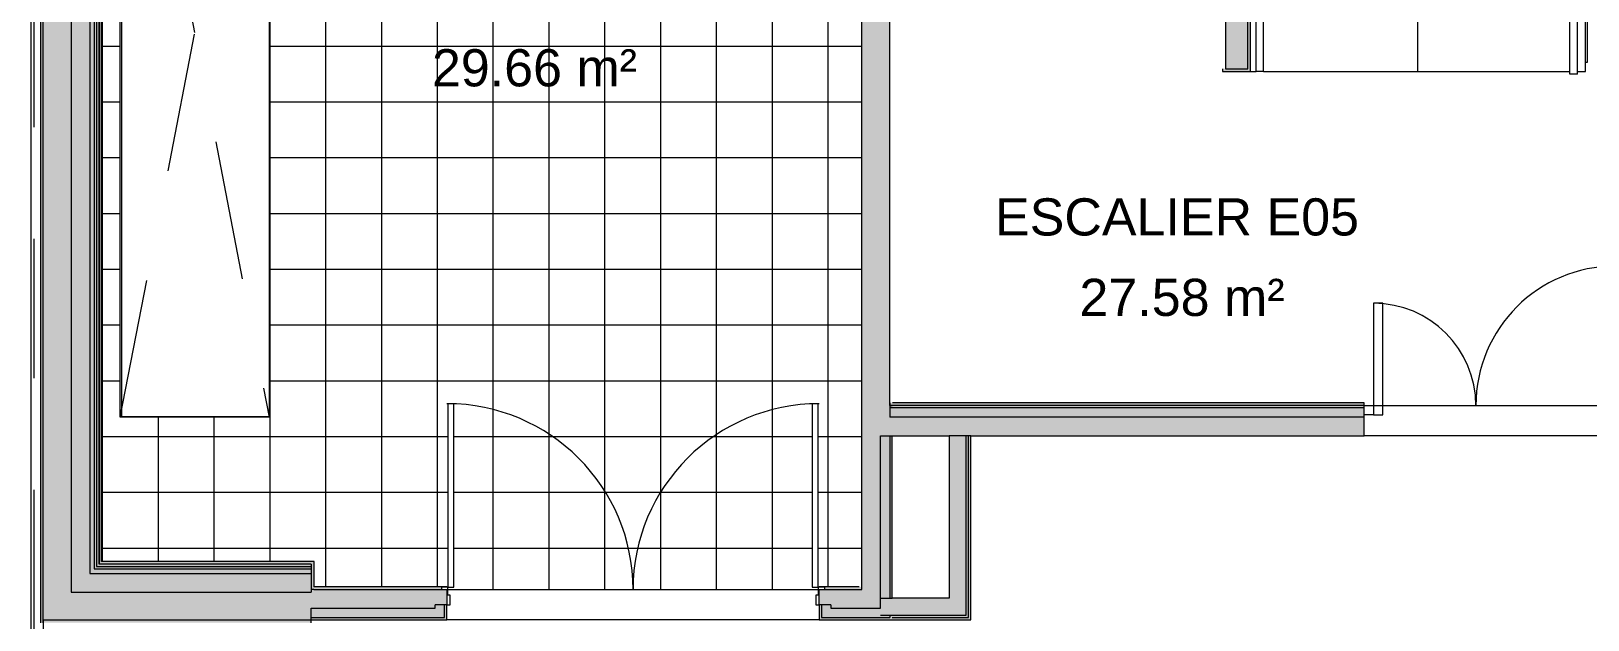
# Model space of a CAD drawing. Header units: metres. Extents: x -227.9 to -141.2, y 39.1 to 90.3.
# Drawn here: x -227.78 to -219.42, y 52.11 to 55.28 of the extents above; entities that cross this region are included whole.
import ezdxf

# ---------------------------------------------------------------- set-up
doc = ezdxf.new("R2010")
doc.units = ezdxf.units.M
for name, pattern in [('JIS_02_0.7', [1.35, 0.75, -0.6]), ('Overhead', [0.003969, 0.002381, -0.001587]), ('Overhead_2_', [0.003969, 0.002381, -0.001587])]:
    doc.linetypes.add(name, pattern=pattern)
for name, color, linetype, lineweight in [('A-AREA-IDEN', 7, 'Continuous', 9), ('A-DOOR', 7, 'Continuous', 5), ('A-FLOR', 7, 'Continuous', 5), ('A-FLOR-HRAL', 7, 'Continuous', 5), ('A-FLOR-PATT', 7, 'Continuous', 5), ('A-ROOF', 7, 'Continuous', 5), ('A-WALL', 7, 'Continuous', 5), ('A-WALL-PATT', 7, 'Continuous', 13), ('I-WALL', 7, 'Continuous', 5), ('S-STRS', 7, 'Continuous', 5), ('S-STRS-ANNO', 7, 'Continuous', 5)]:
    doc.layers.add(name, color=color, linetype=linetype, lineweight=lineweight)
doc.layers.add('A-DETL', color=94, linetype='Continuous', lineweight=5, true_color=0x00a600)
doc.layers.add('A-DETL-MBND', color=9, linetype='Continuous', lineweight=5, true_color=0xc0c0c0)
doc.styles.add('Arial_1', font='arial.ttf', dxfattribs={"height": 0.2})

msp = doc.modelspace()

# ---------------------------------------------------------------- hatches: boundary and pattern name
at = {"layer": 'A-WALL', "true_color": 0xaaaaaa}
for points in [[(-227.7192, 52.0985), (-227.7192, 58.2135), (-227.7342, 58.2135), (-227.7342, 52.0985)], [(-227.5692, 52.1135), (-227.5692, 58.2135), (-227.7192, 58.2135), (-227.7192, 52.1135), (-227.654, 52.1135)], [(-227.5692, 52.2635), (-227.4692, 52.2635), (-227.4692, 58.2135), (-227.5692, 58.2135), (-227.5692, 52.3366)], [(-227.4692, 52.3635), (-227.4452, 52.3635), (-227.4452, 58.2135), (-227.4692, 58.2135), (-227.4692, 52.6045)], [(-227.4322, 52.3875), (-227.4322, 58.2135), (-227.4452, 58.2135), (-227.4452, 52.3875)], [(-227.4192, 52.4005), (-227.4192, 58.2135), (-227.4322, 58.2135), (-227.4322, 52.4005)], [(-226.4206, 52.3635), (-226.2782, 52.3635), (-226.2782, 52.3875), (-227.4452, 52.3875), (-227.4452, 52.3635), (-226.8317, 52.3635)], [(-226.2782, 52.3875), (-226.2782, 52.4005), (-227.4322, 52.4005), (-227.4322, 52.3875), (-226.4206, 52.3875)], [(-226.8317, 52.4005), (-226.2782, 52.4005), (-226.2782, 52.4135), (-227.4192, 52.4135), (-227.4192, 52.4005), (-227.2429, 52.4005)], [(-226.2782, 52.2635), (-226.2782, 52.3635), (-227.4692, 52.3635), (-227.4692, 52.2635), (-226.4206, 52.2635)], [(-226.8317, 52.1135), (-226.2782, 52.1135), (-226.2782, 52.2635), (-227.5692, 52.2635), (-227.5692, 52.1135), (-227.2429, 52.1135)], [(-226.8317, 52.0985), (-226.2782, 52.0985), (-226.2782, 52.1135), (-227.7192, 52.1135), (-227.7192, 52.0985), (-227.2429, 52.0985)]]:
    msp.add_hatch(color=253, dxfattribs=at).paths.add_polyline_path(points)
at = {"layer": 'A-WALL-PATT', "lineweight": 5, "true_color": 0xaaaaaa}
for points in [[(-227.4052, 52.4135), (-227.4052, 58.2135), (-227.4192, 58.2135), (-227.4192, 52.4135)], [(-226.2642, 52.4135), (-226.2642, 52.4275), (-227.4052, 52.4275), (-227.4042, 52.4135), (-226.2782, 52.4135)], [(-226.2782, 52.2765), (-226.2642, 52.2765), (-226.2642, 52.4135), (-226.2782, 52.4135), (-226.2782, 52.284)]]:
    msp.add_hatch(color=253, dxfattribs=at).paths.add_polyline_path(points)
h = msp.add_hatch(color=253, dxfattribs=at)
h.paths.add_polyline_path([(-223.3191, 52.2765), (-223.3191, 52.2905), (-223.5481, 52.2905), (-223.5481, 52.289), (-223.5191, 52.289), (-223.5191, 52.2765)])
h.paths.add_polyline_path([(-226.0094, 52.2765), (-225.5791, 52.2765), (-225.5791, 52.289), (-225.5501, 52.289), (-225.5501, 52.2905), (-226.2642, 52.2905), (-226.2642, 52.2765)])
at = {"layer": 'I-WALL', "true_color": 0xaaaaaa}
for points in [[(-223.1691, 53.2036), (-223.1691, 60.7635), (-223.3191, 60.7635), (-223.3191, 53.2036), (-223.2191, 53.2036)], [(-221.2452, 55.0785), (-221.2452, 58.9655), (-221.3652, 58.9655), (-221.3652, 55.0785)], [(-221.2302, 55.0635), (-221.2302, 56.8635), (-221.2452, 56.8635), (-221.2452, 55.0635)], [(-221.2452, 55.0635), (-221.2452, 55.0785), (-221.3802, 55.0785), (-221.3802, 55.0635)], [(-220.6191, 53.2666), (-220.6191, 53.2816), (-223.1691, 53.2816), (-223.1691, 53.2666), (-221.898, 53.2666)], [(-220.6191, 53.2536), (-220.6191, 53.2666), (-223.1691, 53.2666), (-223.1691, 53.2536), (-221.898, 53.2536)], [(-220.6191, 53.2036), (-220.6191, 53.2536), (-223.1691, 53.2536), (-223.1691, 53.2036), (-221.898, 53.2036)], [(-223.3191, 52.1765), (-223.2191, 52.1765), (-223.2191, 53.2036), (-223.3191, 53.2036), (-223.3191, 52.195)], [(-220.6191, 53.1036), (-220.6191, 53.2036), (-223.2191, 53.2036), (-223.2191, 53.1036), (-221.898, 53.1036)], [(-222.7592, 52.1395), (-222.7592, 53.1036), (-222.8492, 53.1036), (-222.8492, 52.1395)], [(-222.7592, 52.1265), (-222.7462, 52.1265), (-222.7462, 53.1036), (-222.7592, 53.1036), (-222.7592, 52.1395)], [(-222.7332, 52.1135), (-222.7332, 53.1036), (-222.7462, 53.1036), (-222.7462, 52.1135)], [(-227.4052, 52.4275), (-227.4042, 52.4285), (-227.4052, 52.6045)], [(-226.2642, 52.4275), (-226.2642, 52.4285), (-226.4206, 52.4275)], [(-226.2642, 52.2915), (-226.2632, 52.2915), (-226.2642, 52.3366)], [(-223.2191, 52.1395), (-222.8492, 52.1395), (-222.8492, 52.2295), (-223.2191, 52.2295), (-223.2191, 52.1765)], [(-223.1561, 52.1265), (-222.7592, 52.1265), (-222.7592, 52.1395), (-223.1561, 52.1395)], [(-223.1314, 52.1135), (-222.7462, 52.1135), (-222.7462, 52.1265), (-223.1561, 52.1265), (-223.1561, 52.1135)]]:
    msp.add_hatch(color=253, dxfattribs=at).paths.add_polyline_path(points)
h = msp.add_hatch(color=253, dxfattribs=at)
h.paths.add_polyline_path([(-223.1691, 52.1265), (-223.1691, 52.1395), (-223.2191, 52.1395), (-223.2191, 52.1265)])
h.paths.add_polyline_path([(-223.2191, 52.2295), (-223.1691, 52.2295), (-223.1691, 53.1036), (-223.2191, 53.1036), (-223.2191, 52.3366)])
h = msp.add_hatch(color=253, dxfattribs=at)
h.paths.add_polyline_path([(-223.1561, 52.1135), (-223.1561, 52.1395), (-223.1691, 52.1395), (-223.1691, 52.1135)])
h.paths.add_polyline_path([(-223.1691, 52.2295), (-223.1561, 52.2295), (-223.1561, 53.1036), (-223.1691, 53.1036), (-223.1691, 52.3366)])
h = msp.add_hatch(color=253, dxfattribs=at)
h.paths.add_polyline_path([(-223.3191, 52.1765), (-223.3191, 52.2765), (-223.5491, 52.2765), (-223.5491, 52.195), (-223.4861, 52.195), (-223.4861, 52.1765)])
h.paths.add_polyline_path([(-225.6121, 52.1765), (-225.6121, 52.195), (-225.5491, 52.195), (-225.5491, 52.2765), (-226.2782, 52.2765), (-226.2782, 52.1765), (-226.0094, 52.1765)])
h = msp.add_hatch(color=253, dxfattribs=at)
h.paths.add_polyline_path([(-223.5484, 52.289), (-223.5481, 52.289), (-223.5481, 52.2905), (-223.5491, 52.2915), (-223.5491, 52.289)])
h.paths.add_polyline_path([(-225.5501, 52.289), (-225.5491, 52.289), (-225.5491, 52.2915), (-225.5501, 52.2905)])
h = msp.add_hatch(color=253, dxfattribs=at)
h.paths.add_polyline_path([(-223.3191, 52.1265), (-223.2191, 52.1265), (-223.2191, 52.1765), (-223.4861, 52.1765), (-223.4861, 52.195), (-223.5361, 52.195), (-223.5361, 52.1265)])
h.paths.add_polyline_path([(-226.0094, 52.1265), (-225.5621, 52.1265), (-225.5621, 52.195), (-225.6121, 52.195), (-225.6121, 52.1765), (-226.2782, 52.1765), (-226.2782, 52.1265)])
h = msp.add_hatch(color=253, dxfattribs=at)
h.paths.add_polyline_path([(-223.1691, 52.1135), (-223.1691, 52.1265), (-223.5361, 52.1265), (-223.5361, 52.195), (-223.5491, 52.194), (-223.5491, 52.1135), (-223.2191, 52.1135)])
h.paths.add_polyline_path([(-226.0094, 52.1135), (-225.5491, 52.1135), (-225.5491, 52.195), (-225.5621, 52.194), (-225.5621, 52.1265), (-226.2782, 52.1265), (-226.2782, 52.1135)])

# ---------------------------------------------------------------- linework, layer by layer
at = {"layer": 'A-DETL', "color": 7, "linetype": 'JIS_02_0.7'}
for p, q in [((-227.7692, 58.2135), (-227.7692, 44.2542)), ((-227.3051, 57.3356), (-226.5051, 53.2033)), ((-227.3051, 53.2033), (-226.5051, 57.3356)), ((-227.7192, 52.1135), (-227.7192, 50.1135))]:
    msp.add_line(p, q, dxfattribs=at)
at = {"layer": 'A-DETL-MBND'}
for p, q in [((-227.2966, 53.2061), (-227.2966, 57.3356)), ((-226.5051, 53.2061), (-227.2966, 53.2061))]:
    msp.add_line(p, q, dxfattribs=at)
at = {"layer": 'A-DOOR', "color": 9, "true_color": 0xc0c0c0}
for p, q in [((-220.5191, 53.8166), (-220.5691, 53.8166)), ((-220.5691, 53.8166), (-220.5691, 53.2166)), ((-220.5691, 53.8166), (-220.5691, 53.2666)), ((-220.5191, 53.8166), (-220.5691, 53.8166)), ((-220.5191, 53.2166), (-220.5191, 53.8166)), ((-220.5191, 53.2666), (-220.5191, 53.8166)), ((-225.5441, 53.2765), (-225.5441, 52.289)), ((-225.5116, 53.2765), (-225.5441, 53.2765)), ((-225.5116, 52.289), (-225.5116, 53.2765)), ((-223.5541, 53.2765), (-223.5866, 53.2765)), ((-223.5866, 53.2765), (-223.5866, 52.289)), ((-223.5541, 52.289), (-223.5541, 53.2765)), ((-220.6191, 53.2166), (-220.6191, 53.2666)), ((-220.6191, 53.2666), (-220.5691, 53.2666)), ((-220.5691, 53.2166), (-220.6191, 53.2166)), ((-220.5691, 53.2666), (-220.5691, 53.2166)), ((-220.5691, 53.2666), (-220.5191, 53.2666)), ((-220.5691, 53.2166), (-220.5191, 53.2166)), ((-225.5791, 52.289), (-225.5791, 52.2765)), ((-225.5441, 52.289), (-225.5791, 52.289)), ((-225.5791, 52.2765), (-225.5491, 52.2765)), ((-225.5491, 52.2765), (-225.5491, 52.194)), ((-225.5441, 52.289), (-225.5116, 52.289)), ((-225.5441, 52.2465), (-225.5441, 52.289)), ((-225.5316, 52.2465), (-225.5441, 52.2465)), ((-225.5316, 52.194), (-225.5316, 52.2465)), ((-223.5866, 52.289), (-223.5541, 52.289)), ((-223.5666, 52.2465), (-223.5666, 52.194)), ((-223.5541, 52.2465), (-223.5666, 52.2465)), ((-223.5191, 52.289), (-223.5541, 52.289)), ((-223.5541, 52.289), (-223.5541, 52.2465)), ((-223.5491, 52.194), (-223.5491, 52.2765)), ((-223.5491, 52.2765), (-223.5191, 52.2765)), ((-223.5191, 52.2765), (-223.5191, 52.289)), ((-225.5491, 52.194), (-225.5316, 52.194)), ((-223.5666, 52.194), (-223.5491, 52.194))]:
    msp.add_line(p, q, dxfattribs=at)
at = {"layer": 'A-DOOR'}
for p, q in [((-225.5441, 53.2765), (-225.5441, 52.289)), ((-225.5116, 53.2765), (-225.5441, 53.2765)), ((-225.5116, 52.289), (-225.5116, 53.2765)), ((-223.5866, 53.2765), (-223.5866, 52.289)), ((-223.5541, 53.2765), (-223.5866, 53.2765)), ((-223.5541, 52.289), (-223.5541, 53.2765)), ((-225.5441, 52.289), (-225.5116, 52.289)), ((-223.5866, 52.289), (-223.5541, 52.289))]:
    msp.add_line(p, q, dxfattribs=at)
at = {"layer": 'A-DOOR', "color": 9, "true_color": 0xc0c0c0}
for centre, radius, start, end in [((-219.2691, 53.2666), 0.75, 90, 180), ((-220.5691, 53.2666), 0.55, 0, 90)]:
    msp.add_arc(centre, radius, start, end, dxfattribs=at)
at = {"layer": 'A-DOOR'}
for centre, start, end in [((-225.5491, 52.2765), 360, 90), ((-223.5491, 52.2765), 90, 180)]:
    msp.add_arc(centre, 1, start, end, dxfattribs=at)
at = {"layer": 'A-FLOR'}
for p, q in [((-227.3051, 53.2033), (-227.3051, 57.3356)), ((-226.5051, 57.3356), (-226.5051, 53.2033)), ((-226.5051, 53.2033), (-227.3051, 53.2033)), ((-219.2191, 53.1036), (-220.6191, 53.1036)), ((-225.5441, 52.2765), (-223.5541, 52.2765))]:
    msp.add_line(p, q, dxfattribs=at)
at = {"layer": 'A-FLOR-HRAL', "color": 9, "true_color": 0xc0c0c0}
for p, q in [((-219.5132, 55.0486), (-219.5132, 56.9445)), ((-219.4732, 55.0486), (-219.4732, 56.9631)), ((-221.2002, 55.0635), (-221.2002, 56.1578)), ((-221.1602, 55.0635), (-221.1602, 56.1765)), ((-221.1602, 55.0635), (-221.2002, 55.0635)), ((-219.4732, 55.0486), (-219.5132, 55.0486))]:
    msp.add_line(p, q, dxfattribs=at)
at = {"layer": 'A-FLOR-PATT', "color": 9, "linetype": 'Continuous', "true_color": 0xc0c0c0}
for p, q in [((-224.1, 52.2765), (-224.1, 60.7488)), ((-223.8, 52.2765), (-223.8, 60.7491)), ((-223.5, 52.2915), (-223.5, 60.7493)), ((-224.4, 52.2765), (-224.4, 58.9485)), ((-227.4, 52.4285), (-227.4, 58.294)), ((-226.2, 52.2914), (-226.2, 58.1679)), ((-225.9, 52.291), (-225.9, 58.1679)), ((-225.6, 52.2906), (-225.6, 58.1679)), ((-225.3, 52.2765), (-225.3, 58.1679)), ((-225, 52.2765), (-225, 58.1679)), ((-226.5, 52.4277), (-226.5, 57.574)), ((-224.7, 52.2765), (-224.7, 56.3356)), ((-227.4042, 55.2), (-227.3051, 55.2)), ((-226.5051, 55.2), (-223.3191, 55.2)), ((-227.4042, 54.9), (-227.3051, 54.9)), ((-226.5051, 54.9), (-223.3191, 54.9)), ((-227.4042, 54.6), (-227.3051, 54.6)), ((-226.5051, 54.6), (-223.3191, 54.6)), ((-227.4042, 54.3), (-227.3051, 54.3)), ((-226.5051, 54.3), (-223.3191, 54.3)), ((-227.4042, 54), (-227.3051, 54)), ((-226.5051, 54), (-223.3191, 54)), ((-227.4042, 53.7), (-227.3051, 53.7)), ((-226.5051, 53.7), (-223.3191, 53.7)), ((-227.4042, 53.4), (-227.3051, 53.4)), ((-226.5051, 53.4), (-223.3191, 53.4)), ((-227.1, 52.4283), (-227.1, 53.2033)), ((-226.8, 52.428), (-226.8, 53.2033)), ((-227.4042, 53.1), (-225.5441, 53.1)), ((-225.5116, 53.1), (-223.5866, 53.1)), ((-223.5541, 53.1), (-223.3191, 53.1)), ((-227.4042, 52.8), (-225.5441, 52.8)), ((-225.5116, 52.8), (-223.5866, 52.8)), ((-223.5541, 52.8), (-223.3191, 52.8)), ((-227.4042, 52.5), (-225.5441, 52.5)), ((-225.5116, 52.5), (-223.5866, 52.5)), ((-223.5541, 52.5), (-223.3191, 52.5))]:
    msp.add_line(p, q, dxfattribs=at)
at = {"layer": 'A-ROOF'}
msp.add_line((-227.7842, 44.2635), (-227.7842, 58.2086), dxfattribs=at)
at = {"layer": 'A-WALL'}
for p, q in [((-221.3652, 58.9655), (-221.3652, 55.0785)), ((-227.7192, 52.0985), (-227.7192, 58.2135)), ((-227.5692, 58.2135), (-227.5692, 52.2635)), ((-227.4692, 58.2135), (-227.4692, 52.3635)), ((-227.4452, 58.2135), (-227.4452, 52.3875)), ((-227.4322, 58.2135), (-227.4322, 52.4005)), ((-227.4052, 52.4275), (-227.4052, 58.2135)), ((-221.2452, 55.0785), (-221.2452, 56.8635)), ((-221.3652, 55.0785), (-221.2452, 55.0785)), ((-223.1691, 53.2666), (-223.1691, 53.2036)), ((-220.6191, 53.2666), (-223.1691, 53.2666)), ((-220.6191, 53.2536), (-223.1691, 53.2536)), ((-220.6191, 53.2036), (-223.1691, 53.2036)), ((-223.2191, 52.1765), (-223.2191, 53.1036)), ((-223.2191, 53.1036), (-223.1561, 53.1036)), ((-223.1691, 53.1036), (-223.1691, 52.2295)), ((-222.7332, 53.1036), (-222.8492, 53.1036)), ((-222.7592, 52.1395), (-222.7592, 53.1036)), ((-222.7462, 52.1265), (-222.7462, 53.1036)), ((-227.4452, 52.3875), (-226.2782, 52.3875)), ((-227.4322, 52.4005), (-226.2782, 52.4005)), ((-226.2632, 52.4275), (-227.4052, 52.4275)), ((-226.2782, 52.4135), (-226.2782, 52.2635)), ((-226.2642, 52.4285), (-226.2642, 52.2905)), ((-227.4692, 52.3635), (-226.2782, 52.3635)), ((-227.5692, 52.2635), (-226.2782, 52.2635)), ((-225.5501, 52.2905), (-226.2642, 52.2905)), ((-226.2642, 52.2765), (-225.5791, 52.2765)), ((-225.5501, 52.289), (-225.5501, 52.2905)), ((-223.5481, 52.2905), (-223.5481, 52.289)), ((-223.3331, 52.2905), (-223.5481, 52.2905)), ((-223.5191, 52.2765), (-223.3191, 52.2765)), ((-223.2191, 52.2295), (-223.1561, 52.2295)), ((-226.2782, 52.1135), (-226.2782, 52.1765)), ((-226.2782, 52.1765), (-225.6121, 52.1765)), ((-226.2782, 52.1265), (-225.5621, 52.1265)), ((-225.5491, 52.195), (-225.6121, 52.195)), ((-225.6121, 52.1765), (-225.6121, 52.195)), ((-225.5621, 52.1265), (-225.5621, 52.195)), ((-223.4861, 52.195), (-223.5491, 52.195)), ((-223.5361, 52.195), (-223.5361, 52.1265)), ((-223.5361, 52.1265), (-223.1691, 52.1265)), ((-223.4861, 52.195), (-223.4861, 52.1765)), ((-223.4861, 52.1765), (-223.2191, 52.1765)), ((-223.2191, 52.1395), (-222.7592, 52.1395)), ((-223.1691, 52.1395), (-223.1691, 52.1265)), ((-223.1561, 52.1265), (-222.7462, 52.1265)), ((-227.7192, 52.1135), (-226.2782, 52.1135))]:
    msp.add_line(p, q, dxfattribs=at)
at = {"layer": 'A-WALL', "lineweight": 13}
for p, q in [((-227.7342, 58.2135), (-227.7342, 52.0985)), ((-227.4192, 52.4135), (-227.4192, 58.2135)), ((-226.2782, 52.4135), (-227.4192, 52.4135)), ((-226.2782, 52.0985), (-226.2782, 52.1135))]:
    msp.add_line(p, q, dxfattribs=at)
at = {"layer": 'I-WALL', "lineweight": 13}
for p, q in [((-223.3191, 52.2765), (-223.3191, 60.7485)), ((-223.1691, 53.2666), (-223.1691, 60.7635)), ((-227.4192, 58.2135), (-227.4192, 52.4135)), ((-227.4042, 52.4285), (-227.4042, 58.2135)), ((-221.2302, 55.0635), (-221.2302, 56.8635)), ((-221.3802, 55.0785), (-221.3802, 55.0635)), ((-221.3802, 55.0635), (-221.2302, 55.0635)), ((-223.1691, 53.2816), (-223.1691, 53.2666)), ((-223.1691, 53.2666), (-223.1561, 53.2666)), ((-220.6191, 53.2816), (-223.1541, 53.2816)), ((-220.6191, 53.1036), (-220.6191, 53.2816)), ((-223.1561, 52.2295), (-223.1561, 53.1036)), ((-223.1561, 53.1036), (-222.8492, 53.1036)), ((-222.8492, 53.1036), (-222.8492, 52.2295)), ((-222.7332, 52.1135), (-222.7332, 53.1036)), ((-222.7332, 53.1036), (-220.6191, 53.1036)), ((-227.4192, 52.4135), (-227.4192, 52.4135)), ((-226.2632, 52.4285), (-227.4042, 52.4285)), ((-226.2632, 52.2915), (-226.2632, 52.4285)), ((-225.5491, 52.2915), (-226.2632, 52.2915)), ((-225.5491, 52.289), (-225.5491, 52.2915)), ((-223.3341, 52.2915), (-223.5491, 52.2915)), ((-223.5491, 52.2915), (-223.5491, 52.289)), ((-222.8492, 52.2295), (-223.1561, 52.2295)), ((-225.5491, 52.1135), (-225.5491, 52.194)), ((-223.5491, 52.194), (-223.5491, 52.1135)), ((-226.2782, 52.1135), (-225.5491, 52.1135)), ((-223.5491, 52.1135), (-222.7332, 52.1135))]:
    msp.add_line(p, q, dxfattribs=at)
at = {"layer": 'I-WALL'}
for p, q in [((-220.6191, 53.2666), (-220.5691, 53.2666)), ((-220.5191, 53.2666), (-219.3191, 53.2666)), ((-226.2642, 52.2765), (-226.2782, 52.2765)), ((-223.5491, 52.1135), (-225.5491, 52.1135))]:
    msp.add_line(p, q, dxfattribs=at)
at = {"layer": 'S-STRS', "lineweight": 9}
for p, q in [((-219.4191, 55.1135), (-219.4191, 55.4135)), ((-219.4302, 55.1135), (-219.4191, 55.1135))]:
    msp.add_line(p, q, dxfattribs=at)
at = {"layer": 'S-STRS'}
for p, q in [((-219.4302, 55.0635), (-219.4302, 55.3635)), ((-221.2302, 55.0635), (-221.2002, 55.0635)), ((-221.1602, 55.0635), (-219.5132, 55.0635)), ((-219.4732, 55.0635), (-219.4302, 55.0635))]:
    msp.add_line(p, q, dxfattribs=at)
at = {"layer": 'S-STRS', "linetype": 'Overhead'}
for p, q in [((-221.2302, 55.0635), (-221.2002, 55.0635)), ((-221.1602, 55.0635), (-219.5132, 55.0635)), ((-219.4732, 55.0635), (-219.4302, 55.0635))]:
    msp.add_line(p, q, dxfattribs=at)
at = {"layer": 'S-STRS', "linetype": 'Overhead_2_', "lineweight": 9}
msp.add_line((-219.4302, 55.1135), (-219.4191, 55.1135), dxfattribs=at)
at = {"layer": 'S-STRS-ANNO'}
msp.add_line((-220.3302, 55.0635), (-220.3302, 55.3635), dxfattribs=at)

# ---------------------------------------------------------------- texts
at = {"layer": 'A-AREA-IDEN', "color": 164, "true_color": 0x0029a5, "style": 'Arial_1'}
for s, p in [('29.66 m²', (-225.6301, 54.9834)), ('ESCALIER E05', (-222.6036, 54.1812)), ('27.58 m²', (-222.1497, 53.7485))]:
    msp.add_text(s, height=0.2, dxfattribs=at).set_placement(p)

doc.saveas('drawing.dxf')
